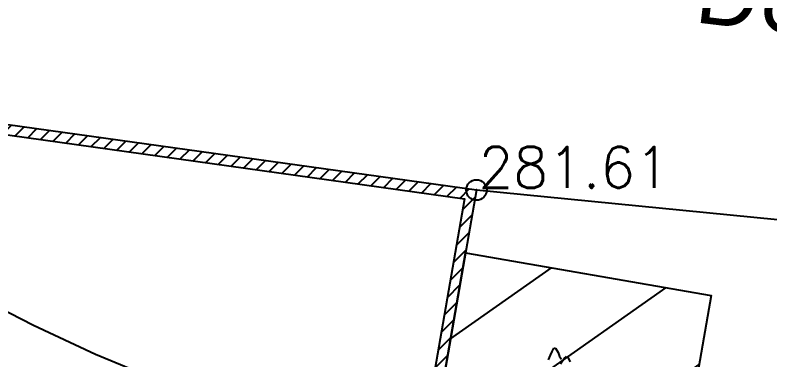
# Model space of a CAD drawing. Header units: millimetres. Extents: x 524954 to 526204, y 9523489 to 9524010.
# Drawn here: x 525797.27 to 525815.69, y 9523741.15 to 9523749.57 of the extents above; entities that cross this region are included whole.
import ezdxf

# ---------------------------------------------------------------- set-up
doc = ezdxf.new("R2010")
doc.units = ezdxf.units.MM
doc.header["$PDMODE"] = 32
doc.header["$PDSIZE"] = 0.5
doc.linetypes.add('ACAD_ISO12W100', pattern=[21, 12, -3, 0, -3, 0, -3])
doc.linetypes.add('CACHE2', pattern=[4.7625, 3.175, -1.5875])
for name, color, linetype in [('Arbre', 34, 'ACAD_ISO12W100'), ('Bati', 6, 'Continuous'), ('Bati_H', 1, 'Continuous'), ('Cloture', 7, 'Continuous'), ('CN_01_00', 3, 'Continuous'), ('Murs', 1, 'Continuous'), ('TopoAlt', 3, 'Continuous'), ('TOPOJIS', 7, 'Continuous'), ('Toponomie', 7, 'CACHE2')]:
    doc.layers.add(name, color=color, linetype=linetype)
doc.styles.add('Simplex 1.0', font='Simplex.shx', dxfattribs={"width": 0.99, "height": 1})
doc.styles.get("Standard").update_dxf_attribs({"font": 'arial.ttf'})
doc.linetypes.add('LIMITE1', pattern='A,6.35,-2.54,[133,ltypeshp.shx,S=2.54,R=0,X=-2.54,Y=0],-2.54,25.4', length=36.83)

# ---------------------------------------------------------------- blocks, each defined once
blk = doc.blocks.new('TCPOINT M')
at = {"color": 0}
blk.add_point((0, 0), dxfattribs=at)
at = {"layer": 'TopoAlt', "style": 'Simplex 1.0', "width": 0.99}
blk.add_attdef('ALT', (0.15, 0.15), '', height=1, dxfattribs=at)
blk = doc.blocks.new('v088')
at = {"color": 3, "linetype": 'Continuous'}
for p, q in [((-0.024, 12.318), (0.016, 12.396)), ((0.016, 12.396), (0.055, 12.4)), ((0.055, 12.4), (0.118, 12.291)), ((-0.118, 12.113), (-0.069, 12.224)), ((-0.069, 12.224), (-0.024, 12.318)), ((0.118, 12.291), (0.152, 12.195)), ((0.152, 12.195), (0.207, 12.131)), ((0.272, 12.144), (0.324, 12.197)), ((0.324, 12.197), (0.356, 12.175)), ((0.356, 12.175), (0.415, 12.069)), ((0.175, 12.015), (0.272, 12.144))]:
    blk.add_line(p, q, dxfattribs=at)

msp = doc.modelspace()

# ---------------------------------------------------------------- hatches: boundary and pattern name
at = {"layer": 'Bati_H'}
h = msp.add_hatch(dxfattribs=at)
h.set_pattern_fill('_U', color=256, scale=2, angle=215.1448, style=0, pattern_type=0)
h.set_pattern_definition([(215.144797137, (0, 0), (1.1512895055, -1.63539979043), [])])
h.paths.add_polyline_path([(525813.189, 9523736.606), (525807.2, 9523737.647), (525808.262, 9523743.76), (525814.251, 9523742.719)])
at = {"layer": 'Murs'}
h = msp.add_hatch(dxfattribs=at)
h.set_pattern_fill('_U', color=256, scale=0.25, angle=45, style=0, pattern_type=0)
h.set_pattern_definition([(45, (0, 0), (-0.1767766952966, 0.1767766952966), [])])
h.paths.add_polyline_path([(525804.992, 9523724.936), (525785.02, 9523728.405), (525788.688, 9523748.069), (525808.529, 9523745.296)])
h.paths.add_polyline_path([(525804.788, 9523725.225), (525785.312, 9523728.608), (525788.89, 9523747.788), (525808.238, 9523745.084)], flags=0)

# ---------------------------------------------------------------- linework, layer by layer
at = {"layer": 'Bati', "flags": 128}
msp.add_lwpolyline([(525813.189, 9523736.606), (525807.2, 9523737.647), (525808.262, 9523743.76), (525814.251, 9523742.719)], close=True, dxfattribs=at)
at = {"layer": 'Cloture', "flags": 128}
for points in [[(525804.992, 9523724.936), (525785.02, 9523728.405), (525788.688, 9523748.069), (525808.529, 9523745.296), (525804.992, 9523724.936), (525804.992, 9523724.936)], [(525804.788, 9523725.225), (525785.312, 9523728.608), (525788.89, 9523747.788), (525808.238, 9523745.084)]]:
    msp.add_lwpolyline(points, close=True, dxfattribs=at)
at = {"layer": 'Cloture', "linetype": 'LIMITE1', "ltscale": 0.1, "flags": 128}
msp.add_lwpolyline([(525808.529, 9523745.296), (525830.481, 9523743.136)], dxfattribs=at)
at = {"layer": 'CN_01_00', "elevation": 281, "flags": 128}
msp.add_lwpolyline([(525789.51, 9523746.879), (525789.914, 9523746.608), (525790.58, 9523746.166), (525791.427, 9523745.613), (525792.44, 9523744.967), (525793.598, 9523744.255), (525794.878, 9523743.505), (525796.259, 9523742.742), (525797.718, 9523741.993), (525799.234, 9523741.286), (525800.785, 9523740.647), (525802.348, 9523740.098), (525803.899, 9523739.636), (525805.413, 9523739.253), (525806.335, 9523739.056)], dxfattribs=at)

# ---------------------------------------------------------------- block references
at = {"layer": 'Arbre'}
msp.add_blockref('v088', (525810.4, 9523729.035), dxfattribs=at)
at = {"layer": 'TOPOJIS'}
ref = msp.add_blockref('TCPOINT M', (525808.529, 9523745.296, 281.61), dxfattribs=at)
ref.add_attrib('ALT', '281.61', (525808.579, 9523745.346, 281.61), dxfattribs={"layer": 'TopoAlt', "height": 1, "style": 'Simplex 1.0', "width": 0.99})

# ---------------------------------------------------------------- texts
at = {"layer": 'Toponomie', "insert": (525791, 9523753.639), "char_height": 1.5, "width": 40.17376, "attachment_point": 1, "rotation": 353.1689}
msp.add_mtext('\\pxqc;RUE ARMEE       DU SALUT', dxfattribs=at)

doc.saveas('drawing.dxf')
